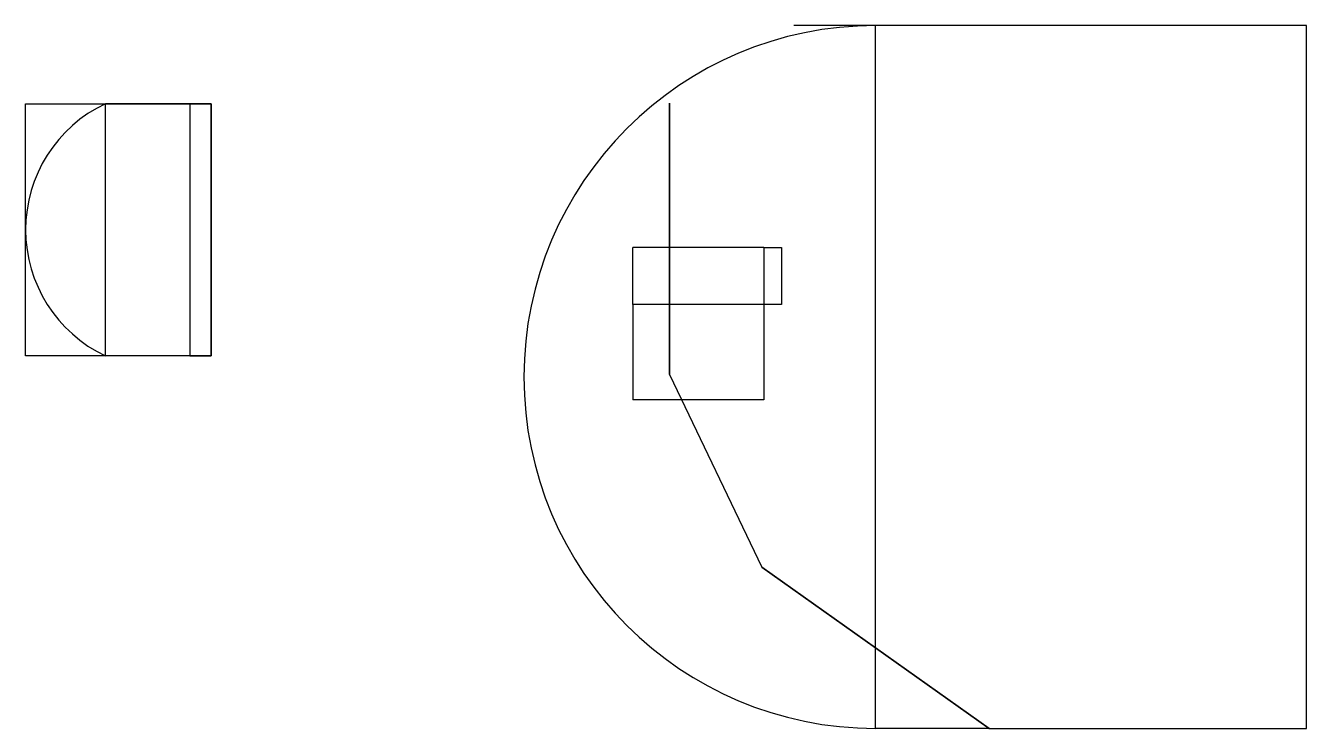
# Model space of a CAD drawing. Header units: millimetres. Extents: x -128 to 141, y -63 to 85.
import ezdxf

# ---------------------------------------------------------------- set-up
doc = ezdxf.new("R2010")
doc.units = ezdxf.units.MM
doc.layers.get('0').update_dxf_attribs({"linetype": 'CONTINUOUS'})

msp = doc.modelspace()

# ---------------------------------------------------------------- linework, layer by layer
for p, q in [((141.21, 84.89), (33.48, 84.89)), ((50.66, -62.84), (50.66, 84.89)), ((141.21, -62.84), (141.21, 84.89)), ((-127.92, 68.47), (-88.92, 68.47)), ((-127.92, 15.47), (-127.92, 68.47)), ((-88.92, 68.47), (-111.17, 68.47)), ((-111.17, 68.47), (-88.92, 68.47)), ((-111.17, 15.47), (-111.17, 68.47)), ((-88.92, 68.47), (-93.42, 68.47)), ((-93.42, 68.47), (-93.42, 15.47)), ((-88.92, 68.47), (-88.92, 15.47)), ((-88.92, 68.47), (-88.92, 15.47)), ((-88.92, 15.47), (-88.92, 68.47)), ((7.35, 11.56), (7.35, 68.59)), ((7.35, 68.59), (7.35, 11.56)), ((27.2, 38.25), (-0.31, 38.25)), ((-0.31, 26.25), (-0.31, 38.25)), ((27.2, 38.25), (30.88, 38.25)), ((27.2, 38.25), (27.2, 26.25)), ((30.88, 38.25), (30.88, 26.25)), ((27.2, 26.25), (-0.31, 26.25)), ((-0.31, 26.25), (-0.31, 6.25)), ((30.88, 26.25), (27.2, 26.25)), ((27.2, 26.25), (27.2, 6.25)), ((-88.92, 15.47), (-127.92, 15.47)), ((-88.92, 15.47), (-111.17, 15.47)), ((-93.42, 15.47), (-88.92, 15.47)), ((7.35, 11.56), (26.79, -28.98)), ((27.2, 6.25), (-0.31, 6.25)), ((74.52, -62.84), (26.79, -28.98)), ((26.79, -28.98), (74.52, -62.84)), ((74.52, -62.84), (50.66, -62.84)), ((74.52, -62.84), (141.21, -62.84))]:
    msp.add_line(p, q)
for centre, radius, start, end in [((50.66, 11.03), 73.87, 90, 270), ((-98.58, 41.97), 29.34, 115.408, 244.592)]:
    msp.add_arc(centre, radius, start, end)

doc.saveas('drawing.dxf')
